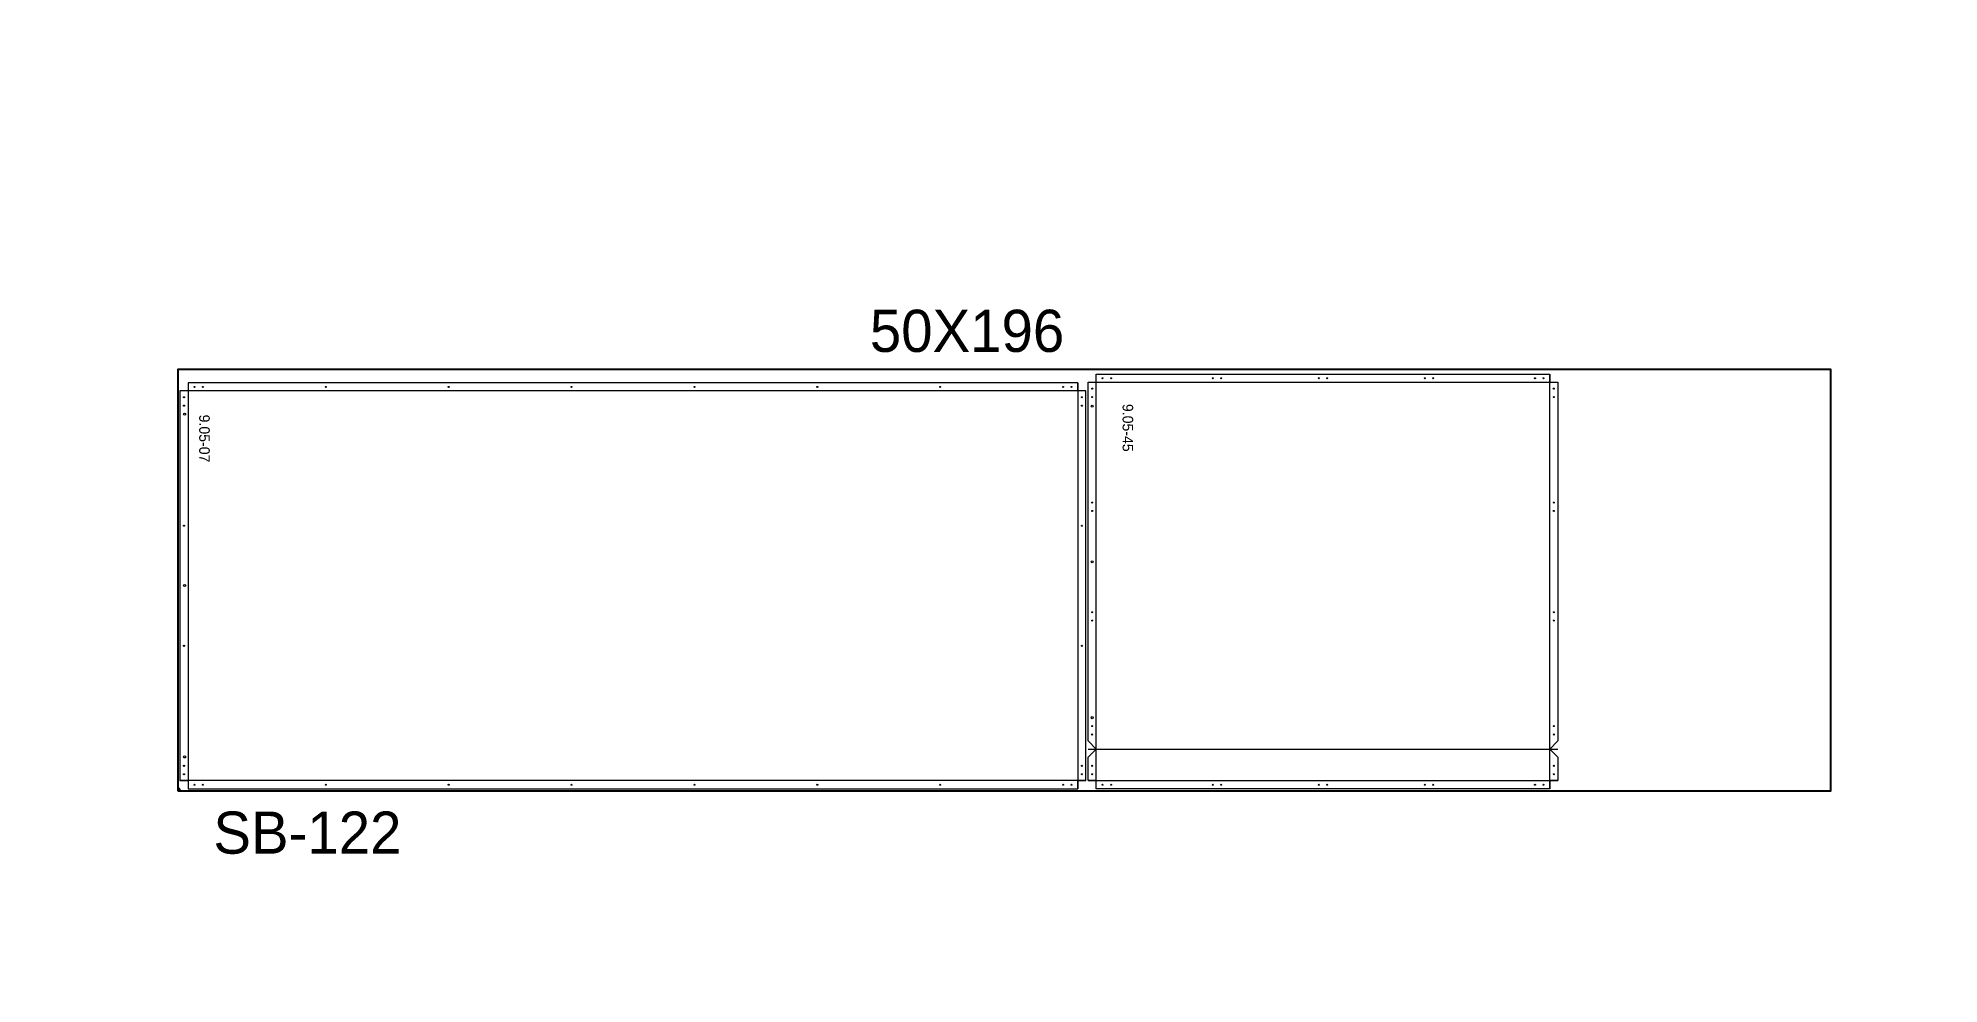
# Paper-space layout '5' of a CAD drawing. Header units: inches. Extents: x 1.7 to 15, y 2.1 to 8.7.
# The model-space entities are those that its viewports show. They can reach past a viewport. Long polylines and large blocks are cut down to what shows.
import ezdxf

# ---------------------------------------------------------------- set-up
doc = ezdxf.new("R2010")
doc.units = ezdxf.units.IN
doc.header["$MEASUREMENT"] = 0
for name, color, linetype, lineweight in [('ACM_Layer 1_Router Offset_Panel Cut', 1, 'Continuous', 9), ('ACM_Layer 3_Open Offset Countour_Route Lines', 4, 'Continuous', 9), ('ACM_Layer 4_Drill Centers_Rivet Holes', 3, 'Continuous', 9), ('ACM_Layer 5_Drill Centers_Weep Holes', 6, 'Continuous', 9)]:
    doc.layers.add(name, color=color, linetype=linetype, lineweight=lineweight)
doc.layers.add('ACM_Reference_Text', color=7, linetype='Continuous')
doc.layers.get('Defpoints').off()
doc.styles.add('ER_Basic_SS', font='', dxfattribs={"height": 1.25})
doc.styles.get('ER_Basic_SS').set_extended_font_data('ER_Basic_SS')

# ---------------------------------------------------------------- blocks, each defined once
blk = doc.blocks.new('*U147')
for p, q in [((-97.75, -34.23), (-98, -34.23)), ((-97.75, -34.48), (-97.75, -34.23))]:
    blk.add_line(p, q)
blk.add_lwpolyline([(-98, -34.48), (98, -34.48), (98, 15.52), (-98, 15.52)], close=True)
at = {"insert": (-15.94, 22.6), "char_height": 5, "attachment_point": 1}
blk.add_mtext_dynamic_manual_height_columns('50X196', width=43.9641, gutter_width=1, heights=[0], dxfattribs=at)
blk = doc.blocks.new('*U148')
at = {"color": 0, "linetype": 'ByBlock', "lineweight": -2, "transparency": 16777216}
blk.add_blockref('*U147', (1120, 0), dxfattribs=at)

msp = doc.modelspace()

# ---------------------------------------------------------------- linework, layer by layer
at = {"layer": 'ACM_Layer 1_Router Offset_Panel Cut'}
for points in [[(1558.98, 577.42), (1453.48, 577.42), (1453.48, 576.45), (1452.51, 576.45), (1452.51, 530.22), (1453.48, 530.22), (1453.48, 529.25), (1558.98, 529.25), (1558.98, 530.22), (1559.95, 530.22), (1559.95, 576.45), (1558.98, 576.45)], [(1560.2, 530.22), (1560.2, 533), (1561.17, 533.97), (1560.2, 534.94), (1560.2, 577.47), (1561.17, 577.47), (1561.17, 578.44), (1614.94, 578.44), (1614.94, 577.47), (1615.91, 577.47), (1615.91, 534.94), (1614.94, 533.97), (1615.91, 533), (1615.91, 530.22), (1614.94, 530.22), (1614.94, 529.25), (1561.17, 529.25), (1561.17, 530.22)]]:
    msp.add_lwpolyline(points, close=True, dxfattribs=at)
at = {"layer": 'ACM_Layer 3_Open Offset Countour_Route Lines'}
for p, q in [((1453.48, 577.42), (1453.48, 529.25)), ((1558.98, 577.42), (1558.98, 529.25)), ((1560.2, 577.47), (1615.91, 577.47)), ((1561.17, 529.25), (1561.17, 578.44)), ((1614.94, 529.25), (1614.94, 578.44)), ((1559.95, 576.45), (1452.51, 576.45)), ((1560.2, 533.97), (1615.91, 533.97)), ((1559.95, 530.22), (1452.51, 530.22)), ((1560.2, 530.22), (1615.91, 530.22))]:
    msp.add_line(p, q, dxfattribs=at)
at = {"layer": 'ACM_Layer 4_Drill Centers_Rivet Holes'}
for centre in [(1561.92, 577.95), (1562.92, 577.95), (1574.99, 577.95), (1575.99, 577.95), (1587.56, 577.95), (1588.56, 577.95), (1600.12, 577.95), (1601.12, 577.95), (1613.19, 577.95), (1614.19, 577.95), (1452.99, 575.7), (1454.23, 576.93), (1455.23, 576.93), (1469.8, 576.93), (1484.37, 576.93), (1498.94, 576.93), (1513.52, 576.93), (1528.09, 576.93), (1542.66, 576.93), (1557.23, 576.93), (1558.23, 576.93), (1559.47, 575.7), (1560.69, 576.72), (1560.69, 575.72), (1615.42, 576.72), (1615.42, 575.72), (1452.99, 574.7), (1559.47, 574.7), (1560.69, 563.21), (1560.69, 562.21), (1615.42, 563.21), (1615.42, 562.21), (1452.99, 560.45), (1559.47, 560.45), (1560.69, 550.2), (1615.42, 550.2), (1560.69, 549.2), (1615.42, 549.2), (1452.99, 546.21), (1559.47, 546.21), (1560.69, 536.69), (1615.42, 536.69), (1560.69, 535.69), (1615.42, 535.69), (1452.99, 531.97), (1559.47, 531.97), (1560.69, 531.97), (1615.42, 531.97), (1452.99, 530.97), (1454.23, 529.73), (1455.23, 529.73), (1469.8, 529.73), (1484.37, 529.73), (1498.94, 529.73), (1513.52, 529.73), (1528.09, 529.73), (1542.66, 529.73), (1557.23, 529.73), (1558.23, 529.73), (1559.47, 530.97), (1560.69, 530.97), (1561.92, 529.73), (1562.92, 529.73), (1574.99, 529.73), (1575.99, 529.73), (1587.56, 529.73), (1588.56, 529.73), (1600.12, 529.73), (1601.12, 529.73), (1613.19, 529.73), (1614.19, 529.73), (1615.42, 530.97)]:
    msp.add_circle(centre, 0.0625, dxfattribs=at)
at = {"layer": 'ACM_Layer 5_Drill Centers_Weep Holes'}
for centre in [(1453.06, 573.7), (1560.69, 574.65), (1560.69, 556.17), (1453.06, 553.36), (1560.69, 537.69), (1453.06, 533.03)]:
    msp.add_circle(centre, 0.125, dxfattribs=at)

# ---------------------------------------------------------------- block references
msp.add_blockref('*U148', (430.26, 563.48))

# ---------------------------------------------------------------- texts
at = {"insert": (1456.47, 526.55), "char_height": 5, "attachment_point": 1}
msp.add_mtext_dynamic_manual_height_columns('SB-122', width=43.9641, gutter_width=1, heights=[5], dxfattribs=at)
at = {"layer": 'ACM_Reference_Text', "style": 'ER_Basic_SS'}
for s, p in [('9.05-45', (1564.29, 574.91)), ('9.05-07', (1454.79, 573.64))]:
    msp.add_text(s, height=1.25, rotation=270, dxfattribs=at).set_placement(p)

psp = doc.layouts.new('5')

# ---------------------------------------------------------------- viewports
at = {"layer": 'Defpoints'}
psp.add_viewport(center=(8.333, 5.376), size=(13.333, 6.63808), view_center_point=(1548.384, 562.202), view_height=112.22899, dxfattribs=at)

doc.saveas('drawing.dxf')
